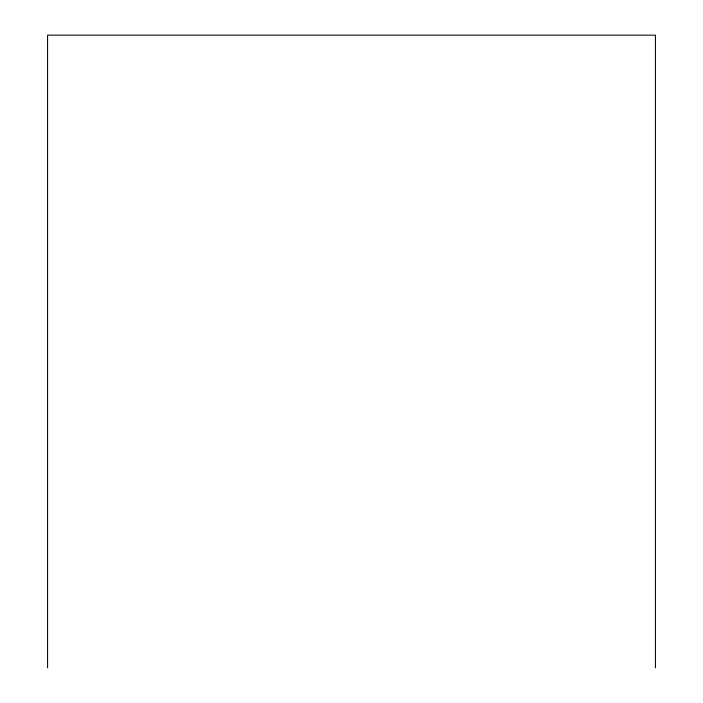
<?xml version="1.0" encoding="UTF-8"?>
<svg xmlns="http://www.w3.org/2000/svg" width="703" height="703" viewBox="0 0 703 703"><rect width="100%" height="100%" fill="white"/><g stroke="black" fill="none" stroke-linecap="round" stroke-linejoin="round"><path stroke-width="1.05" d="M655.424 667.85L655.424 35.15L47.576 35.15L47.576 667.85"/></g></svg>
